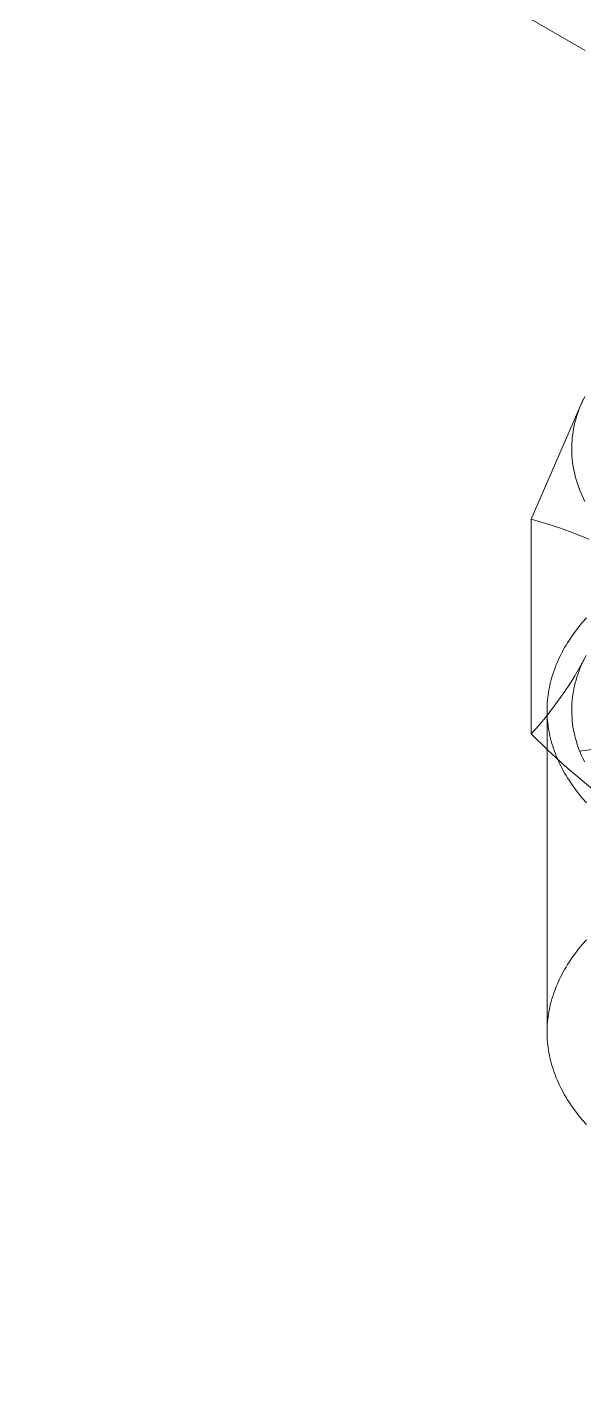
# Model space of a CAD drawing. Header units: millimetres. Extents: x -111 to 4919, y -143 to 3304.
# Drawn here: x 3054.81 to 3066.1, y 1411.18 to 1438.77 of the extents above; entities that cross this region are included whole.
import ezdxf

# ---------------------------------------------------------------- set-up
doc = ezdxf.new("R2010")
doc.units = ezdxf.units.MM
doc.linetypes.add('HIDDEN', pattern=[1.905, 1.27, -0.635])
doc.layers.add('ZANO_R', color=7, linetype='Continuous', lineweight=0)
doc.layers.add('ZANO_R_przerywana', color=7, linetype='HIDDEN', lineweight=0)

msp = doc.modelspace()

# ---------------------------------------------------------------- linework, layer by layer
at = {"layer": 'ZANO_R'}
for p, q in [((3065.034, 1428.787), (3066.089, 1431.218)), ((3066.04, 1431.102), (3066.016, 1431.044)), ((3066.065, 1431.16), (3066.04, 1431.102)), ((3066.091, 1431.217), (3066.065, 1431.16)), ((3066.119, 1431.274), (3066.091, 1431.217)), ((3065.937, 1430.808), (3065.921, 1430.748)), ((3065.954, 1430.867), (3065.937, 1430.808)), ((3065.973, 1430.927), (3065.954, 1430.867)), ((3065.994, 1430.986), (3065.973, 1430.927)), ((3066.016, 1431.044), (3065.994, 1430.986)), ((3065.884, 1430.566), (3065.875, 1430.505)), ((3065.894, 1430.627), (3065.884, 1430.566)), ((3065.907, 1430.687), (3065.894, 1430.627)), ((3065.921, 1430.748), (3065.907, 1430.687)), ((3065.856, 1430.258), (3065.855, 1430.196)), ((3065.858, 1430.32), (3065.856, 1430.258)), ((3065.862, 1430.382), (3065.858, 1430.32)), ((3065.867, 1430.443), (3065.862, 1430.382)), ((3065.875, 1430.505), (3065.867, 1430.443)), ((3065.855, 1430.196), (3065.857, 1430.134)), ((3065.857, 1430.134), (3065.86, 1430.072)), ((3065.86, 1430.072), (3065.865, 1430.009)), ((3065.865, 1430.009), (3065.872, 1429.947)), ((3065.872, 1429.947), (3065.88, 1429.885)), ((3065.88, 1429.885), (3065.891, 1429.822)), ((3065.891, 1429.822), (3065.903, 1429.76)), ((3065.903, 1429.76), (3065.917, 1429.698)), ((3065.917, 1429.698), (3065.933, 1429.636)), ((3065.933, 1429.636), (3065.951, 1429.574)), ((3065.951, 1429.574), (3065.97, 1429.512)), ((3065.97, 1429.512), (3065.991, 1429.45)), ((3065.991, 1429.45), (3066.014, 1429.389)), ((3066.014, 1429.389), (3066.039, 1429.328)), ((3066.039, 1429.328), (3066.066, 1429.267)), ((3066.066, 1429.267), (3066.094, 1429.206)), ((3066.094, 1429.206), (3066.124, 1429.146)), ((3065.034, 1428.787), (3065.034, 1424.428)), ((3065.331, 1428.701), (3065.034, 1428.787)), ((3065.626, 1428.604), (3065.331, 1428.701)), ((3065.917, 1428.499), (3065.626, 1428.604)), ((3066.205, 1428.383), (3065.917, 1428.499)), ((3066.002, 1426.604), (3066.076, 1426.694)), ((3066.076, 1426.694), (3066.154, 1426.782)), ((3065.8, 1426.326), (3065.864, 1426.42)), ((3065.864, 1426.42), (3065.931, 1426.513)), ((3065.931, 1426.513), (3066.002, 1426.604)), ((3065.659, 1426.085), (3065.685, 1426.133)), ((3065.685, 1426.133), (3065.712, 1426.182)), ((3065.712, 1426.182), (3065.741, 1426.23)), ((3065.741, 1426.23), (3065.77, 1426.278)), ((3065.77, 1426.278), (3065.8, 1426.326)), ((3065.523, 1425.786), (3065.543, 1425.837)), ((3065.543, 1425.837), (3065.564, 1425.887)), ((3065.564, 1425.887), (3065.586, 1425.937)), ((3065.586, 1425.937), (3065.609, 1425.986)), ((3065.609, 1425.986), (3065.633, 1426.036)), ((3065.633, 1426.036), (3065.659, 1426.085)), ((3066.149, 1426.023), (3066.033, 1425.808)), ((3066.068, 1425.859), (3066.043, 1425.804)), ((3066.093, 1425.914), (3066.068, 1425.859)), ((3066.12, 1425.969), (3066.093, 1425.914)), ((3065.439, 1425.532), (3065.454, 1425.583)), ((3065.454, 1425.583), (3065.469, 1425.634)), ((3065.469, 1425.634), (3065.486, 1425.685)), ((3065.486, 1425.685), (3065.504, 1425.736)), ((3065.504, 1425.736), (3065.523, 1425.786)), ((3065.91, 1425.597), (3065.781, 1425.39)), ((3066.033, 1425.808), (3065.91, 1425.597)), ((3065.96, 1425.578), (3065.942, 1425.52)), ((3065.978, 1425.635), (3065.96, 1425.578)), ((3065.999, 1425.691), (3065.978, 1425.635)), ((3066.02, 1425.748), (3065.999, 1425.691)), ((3066.014, 1424.082), (3078.696, 1425.733)), ((3066.043, 1425.804), (3066.02, 1425.748)), ((3065.376, 1425.221), (3065.384, 1425.273)), ((3065.384, 1425.273), (3065.393, 1425.325)), ((3065.393, 1425.325), (3065.403, 1425.377)), ((3065.403, 1425.377), (3065.414, 1425.428)), ((3065.414, 1425.428), (3065.426, 1425.48)), ((3065.426, 1425.48), (3065.439, 1425.532)), ((3065.781, 1425.39), (3065.644, 1425.188)), ((3065.889, 1425.288), (3065.879, 1425.229)), ((3065.9, 1425.347), (3065.889, 1425.288)), ((3065.912, 1425.405), (3065.9, 1425.347)), ((3065.927, 1425.463), (3065.912, 1425.405)), ((3065.942, 1425.52), (3065.927, 1425.463)), ((3065.501, 1424.991), (3065.352, 1424.798)), ((3065.356, 1424.96), (3065.358, 1425.012)), ((3065.358, 1425.012), (3065.36, 1425.064)), ((3065.36, 1425.064), (3065.365, 1425.117)), ((3065.365, 1425.117), (3065.37, 1425.169)), ((3065.37, 1425.169), (3065.376, 1425.221)), ((3065.644, 1425.188), (3065.501, 1424.991)), ((3065.857, 1424.992), (3065.855, 1424.933)), ((3065.86, 1425.052), (3065.857, 1424.992)), ((3065.865, 1425.111), (3065.86, 1425.052)), ((3065.871, 1425.17), (3065.865, 1425.111)), ((3065.879, 1425.229), (3065.871, 1425.17)), ((3065.352, 1424.798), (3065.196, 1424.61)), ((3065.355, 1424.908), (3065.356, 1424.96)), ((3065.355, 1418.376), (3065.355, 1424.908)), ((3065.356, 1424.855), (3065.355, 1424.908)), ((3065.358, 1424.803), (3065.356, 1424.855)), ((3065.36, 1424.751), (3065.358, 1424.803)), ((3065.365, 1424.698), (3065.36, 1424.751)), ((3065.855, 1424.933), (3065.855, 1424.873)), ((3065.855, 1424.873), (3065.857, 1424.813)), ((3065.857, 1424.813), (3065.861, 1424.753)), ((3065.861, 1424.753), (3065.866, 1424.693)), ((3065.196, 1424.61), (3065.034, 1424.428)), ((3065.37, 1424.646), (3065.365, 1424.698)), ((3065.376, 1424.594), (3065.37, 1424.646)), ((3065.384, 1424.542), (3065.376, 1424.594)), ((3065.393, 1424.49), (3065.384, 1424.542)), ((3065.403, 1424.438), (3065.393, 1424.49)), ((3065.414, 1424.387), (3065.403, 1424.438)), ((3065.866, 1424.693), (3065.873, 1424.633)), ((3065.873, 1424.633), (3065.881, 1424.573)), ((3065.881, 1424.573), (3065.891, 1424.513)), ((3065.891, 1424.513), (3065.903, 1424.453)), ((3065.903, 1424.453), (3065.916, 1424.393)), ((3065.034, 1424.428), (3065.37, 1424.101)), ((3065.426, 1424.335), (3065.414, 1424.387)), ((3065.439, 1424.284), (3065.426, 1424.335)), ((3065.454, 1424.232), (3065.439, 1424.284)), ((3065.469, 1424.181), (3065.454, 1424.232)), ((3065.486, 1424.13), (3065.469, 1424.181)), ((3065.916, 1424.393), (3065.932, 1424.333)), ((3065.932, 1424.333), (3065.949, 1424.274)), ((3065.949, 1424.274), (3065.967, 1424.214)), ((3065.967, 1424.214), (3065.987, 1424.155)), ((3065.37, 1424.101), (3065.715, 1423.783)), ((3065.504, 1424.079), (3065.486, 1424.13)), ((3065.523, 1424.029), (3065.504, 1424.079)), ((3065.543, 1423.979), (3065.523, 1424.029)), ((3065.564, 1423.928), (3065.543, 1423.979)), ((3065.586, 1423.879), (3065.564, 1423.928)), ((3065.987, 1424.155), (3066.009, 1424.096)), ((3066.009, 1424.096), (3066.033, 1424.037)), ((3066.033, 1424.037), (3066.058, 1423.978)), ((3066.058, 1423.978), (3066.084, 1423.92)), ((3066.084, 1423.92), (3066.113, 1423.861)), ((3065.609, 1423.829), (3065.586, 1423.879)), ((3065.633, 1423.78), (3065.609, 1423.829)), ((3065.659, 1423.73), (3065.633, 1423.78)), ((3065.685, 1423.682), (3065.659, 1423.73)), ((3065.712, 1423.633), (3065.685, 1423.682)), ((3065.741, 1423.585), (3065.712, 1423.633)), ((3065.715, 1423.783), (3066.071, 1423.477)), ((3065.77, 1423.537), (3065.741, 1423.585)), ((3065.8, 1423.489), (3065.77, 1423.537)), ((3065.864, 1423.395), (3065.8, 1423.489)), ((3065.931, 1423.302), (3065.864, 1423.395)), ((3066.071, 1423.477), (3066.435, 1423.181)), ((3066.002, 1423.211), (3065.931, 1423.302)), ((3066.076, 1423.121), (3066.002, 1423.211)), ((3066.154, 1423.033), (3066.076, 1423.121)), ((3066.002, 1420.072), (3065.931, 1419.981)), ((3066.076, 1420.162), (3066.002, 1420.072)), ((3066.154, 1420.25), (3066.076, 1420.162)), ((3065.77, 1419.746), (3065.741, 1419.698)), ((3065.8, 1419.794), (3065.77, 1419.746)), ((3065.864, 1419.888), (3065.8, 1419.794)), ((3065.931, 1419.981), (3065.864, 1419.888)), ((3065.633, 1419.504), (3065.609, 1419.454)), ((3065.659, 1419.553), (3065.633, 1419.504)), ((3065.685, 1419.601), (3065.659, 1419.553)), ((3065.712, 1419.65), (3065.685, 1419.601)), ((3065.741, 1419.698), (3065.712, 1419.65)), ((3065.504, 1419.204), (3065.486, 1419.153)), ((3065.523, 1419.254), (3065.504, 1419.204)), ((3065.543, 1419.305), (3065.523, 1419.254)), ((3065.564, 1419.355), (3065.543, 1419.305)), ((3065.586, 1419.405), (3065.564, 1419.355)), ((3065.609, 1419.454), (3065.586, 1419.405)), ((3065.426, 1418.948), (3065.414, 1418.897)), ((3065.439, 1419), (3065.426, 1418.948)), ((3065.454, 1419.051), (3065.439, 1419)), ((3065.469, 1419.102), (3065.454, 1419.051)), ((3065.486, 1419.153), (3065.469, 1419.102)), ((3065.376, 1418.689), (3065.37, 1418.637)), ((3065.384, 1418.741), (3065.376, 1418.689)), ((3065.393, 1418.793), (3065.384, 1418.741)), ((3065.403, 1418.845), (3065.393, 1418.793)), ((3065.414, 1418.897), (3065.403, 1418.845)), ((3065.356, 1418.428), (3065.355, 1418.376)), ((3065.355, 1418.376), (3065.356, 1418.323)), ((3065.358, 1418.48), (3065.356, 1418.428)), ((3065.36, 1418.532), (3065.358, 1418.48)), ((3065.365, 1418.585), (3065.36, 1418.532)), ((3065.37, 1418.637), (3065.365, 1418.585)), ((3065.356, 1418.323), (3065.358, 1418.271)), ((3065.358, 1418.271), (3065.36, 1418.219)), ((3065.36, 1418.219), (3065.365, 1418.166)), ((3065.365, 1418.166), (3065.37, 1418.114)), ((3065.37, 1418.114), (3065.376, 1418.062)), ((3065.376, 1418.062), (3065.384, 1418.01)), ((3065.384, 1418.01), (3065.393, 1417.958)), ((3065.393, 1417.958), (3065.403, 1417.906)), ((3065.403, 1417.906), (3065.414, 1417.855)), ((3065.414, 1417.855), (3065.426, 1417.803)), ((3065.426, 1417.803), (3065.439, 1417.752)), ((3065.439, 1417.752), (3065.454, 1417.7)), ((3065.454, 1417.7), (3065.469, 1417.649)), ((3065.469, 1417.649), (3065.486, 1417.598)), ((3065.486, 1417.598), (3065.504, 1417.547)), ((3065.504, 1417.547), (3065.523, 1417.497)), ((3065.523, 1417.497), (3065.543, 1417.447)), ((3065.543, 1417.447), (3065.564, 1417.396)), ((3065.564, 1417.396), (3065.586, 1417.347)), ((3065.586, 1417.347), (3065.609, 1417.297)), ((3065.609, 1417.297), (3065.633, 1417.248)), ((3065.633, 1417.248), (3065.659, 1417.198)), ((3065.659, 1417.198), (3065.685, 1417.15)), ((3065.685, 1417.15), (3065.712, 1417.101)), ((3065.712, 1417.101), (3065.741, 1417.053)), ((3065.741, 1417.053), (3065.77, 1417.005)), ((3065.77, 1417.005), (3065.8, 1416.957)), ((3065.8, 1416.957), (3065.864, 1416.863)), ((3065.864, 1416.863), (3065.931, 1416.77)), ((3065.931, 1416.77), (3066.002, 1416.679)), ((3066.002, 1416.679), (3066.076, 1416.589)), ((3066.076, 1416.589), (3066.154, 1416.501))]:
    msp.add_line(p, q, dxfattribs=at)
at = {"layer": 'ZANO_R_przerywana'}
msp.add_line((2814.261, 1583.716), (3118.317, 1408.169), dxfattribs=at)

doc.saveas('drawing.dxf')
